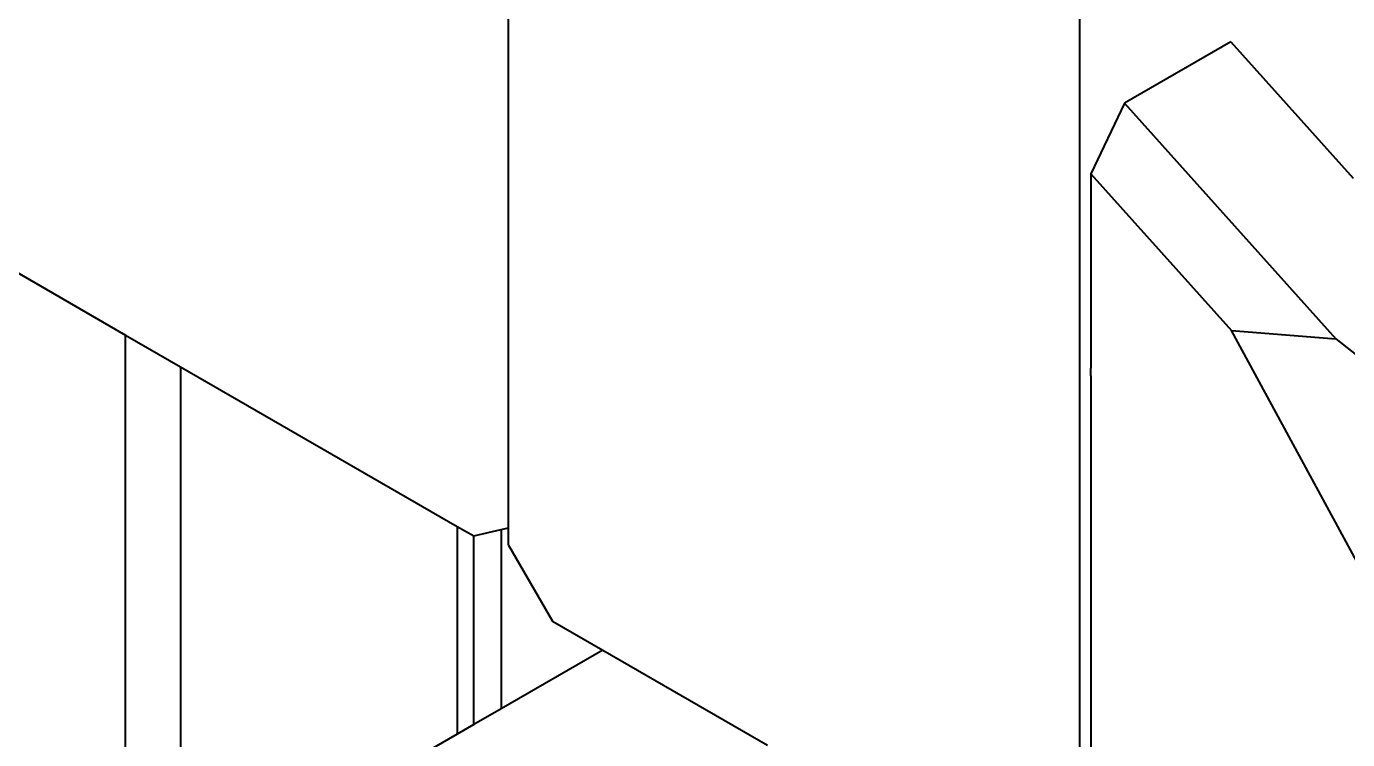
# Model space of a CAD drawing. Header units: millimetres. Extents: x 15 to 415, y 5 to 292.
# Drawn here: x 344.81 to 353.32, y 130.68 to 135.28 of the extents above; entities that cross this region are included whole.
import ezdxf

# ---------------------------------------------------------------- set-up
doc = ezdxf.new("R2010")
doc.units = ezdxf.units.MM
doc.layers.add('Geometries', color=7, linetype='Continuous')

msp = doc.modelspace()

# ---------------------------------------------------------------- linework, layer by layer
at = {"layer": 'Geometries', "linetype": 'Continuous', "lineweight": 40}
for p, q in [((347.9182, 132.0472), (347.9182, 139.4648)), ((347.9183, 132.0473), (347.9183, 139.4647)), ((351.5953, 129.4868), (351.5953, 139.0228)), ((352.5693, 135.1784), (351.8844, 134.7829)), ((352.5693, 135.1784), (353.3563, 134.3002)), ((351.8844, 134.7829), (351.6677, 134.3289)), ((351.8844, 134.7829), (353.2446, 133.2652)), ((343.2955, 134.5346), (345.4522, 133.2894)), ((351.6677, 134.3289), (352.5733, 133.3184)), ((351.6677, 134.3289), (351.6677, 134.0023)), ((351.6677, 134.0023), (351.6677, 133.0753)), ((352.5733, 133.3184), (353.2446, 133.2652)), ((353.8421, 130.9756), (352.5733, 133.3184)), ((345.4522, 129.4868), (345.4522, 133.2894)), ((345.4522, 133.2894), (345.8057, 133.0853)), ((353.2446, 133.2652), (353.8418, 132.7941)), ((345.8057, 133.0853), (345.8057, 129.6909)), ((345.8057, 133.0853), (347.5872, 132.0567)), ((351.6677, 133.0268), (351.6677, 133.0753)), ((351.6677, 133.0268), (351.6677, 132.894)), ((351.6677, 132.894), (351.6677, 132.6078)), ((351.6677, 132.6078), (351.6677, 132.5906)), ((351.6677, 132.5906), (351.6677, 130.5293)), ((347.5872, 132.0567), (347.693, 131.9957)), ((347.5872, 132.0567), (347.5872, 130.7194)), ((347.6936, 131.9953), (347.8698, 132.036)), ((347.8698, 132.036), (347.9182, 132.0472)), ((347.8698, 132.036), (347.8698, 130.8826)), ((347.9183, 132.0473), (347.9182, 132.0472)), ((347.9183, 131.9362), (347.9183, 132.0473)), ((347.693, 131.9957), (347.6936, 131.9953)), ((347.693, 130.7805), (347.693, 131.9957)), ((347.9183, 131.9362), (348.2012, 131.4463)), ((348.2012, 131.4463), (348.5237, 131.2601)), ((348.5237, 131.2601), (347.8698, 130.8826)), ((348.5237, 131.2601), (349.5844, 130.6477)), ((347.8698, 130.8826), (347.693, 130.7805)), ((347.693, 130.7805), (347.5872, 130.7194)), ((347.5872, 130.7194), (345.8057, 129.6909))]:
    msp.add_line(p, q, dxfattribs=at)

doc.saveas('drawing.dxf')
